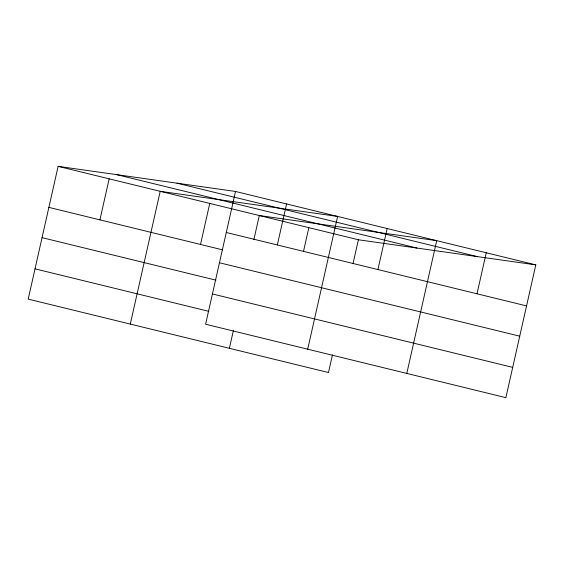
<?xml version="1.0" encoding="UTF-8"?>
<svg xmlns="http://www.w3.org/2000/svg" width="564" height="564" viewBox="0 0 564 564"><rect width="100%" height="100%" fill="white"/><g stroke="black" fill="none" stroke-linecap="round" stroke-linejoin="round"><path stroke-width="0.85" d="M235.526 191.464L205.606 324.229L505.88 397.648L535.8 264.883L235.526 191.464L58.12 166.352L28.2 299.117L328.474 372.536L332.457 354.876M99.92 219.854L109.169 178.83M130.291 324.081L160.211 191.316L337.617 216.428L307.697 349.194M200.516 244.452L209.759 203.428M229.386 348.305L233.362 330.645M253.913 239.474L259.306 215.54L436.712 240.659L406.792 373.417M277.326 244.966L286.575 203.949M303.453 251.586L308.846 227.659M353.001 263.698L358.394 239.77L535.8 264.883M377.922 269.564L387.165 228.54M477.01 293.795L486.253 252.771M176.983 183.18L477.257 256.599M116.663 174.636L416.937 248.054M58.12 166.352L358.394 239.77M226.284 232.488L526.557 305.907M48.878 207.376L222.724 249.88M219.459 262.761L519.733 336.179M42.053 237.648L215.899 280.153M212.431 293.957L512.704 367.375M35.024 268.845L208.87 311.349"/></g></svg>
